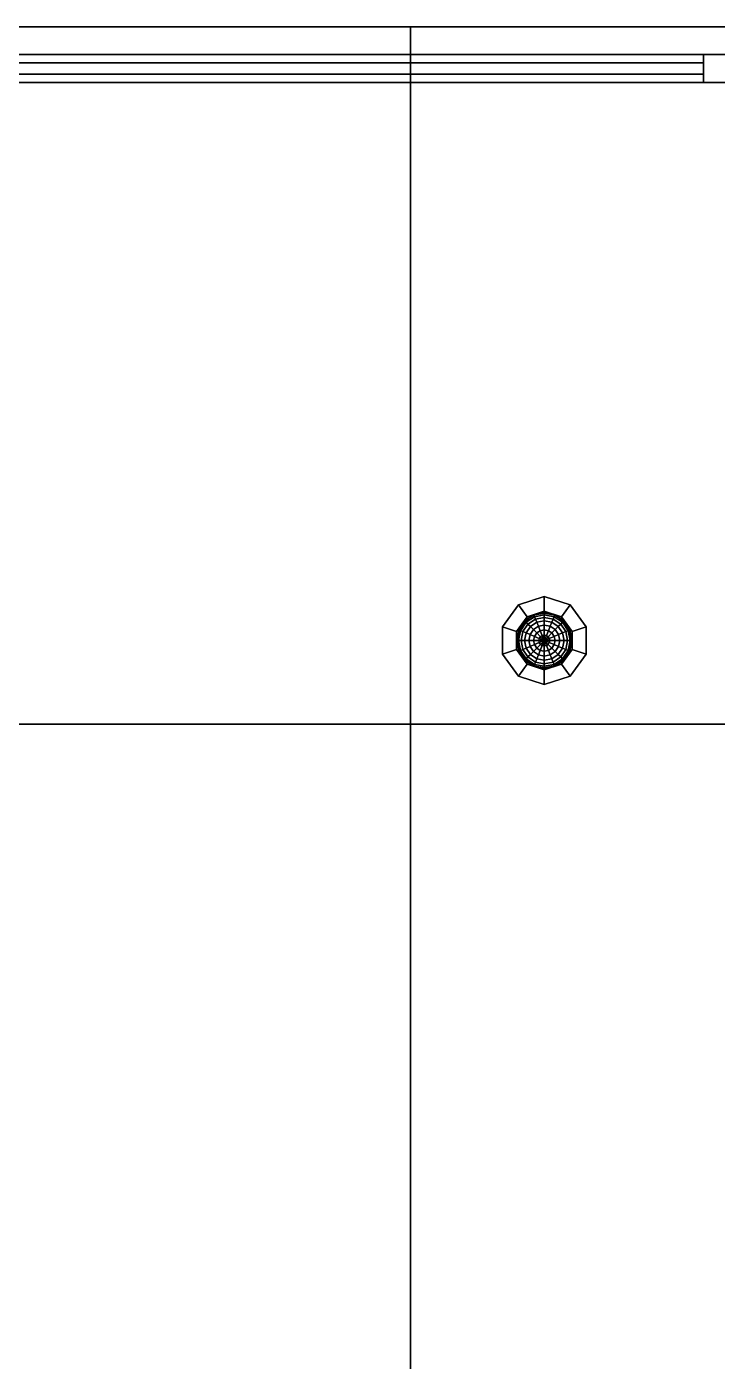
# Model space of a CAD drawing. Header units: millimetres. Extents: x -11 to 11, y -5.8 to 5.8.
# Drawn here: x -9.763 to -8.525, y 1.846 to 4.238 of the extents above; entities that cross this region are included whole.
import ezdxf

# ---------------------------------------------------------------- set-up
doc = ezdxf.new("R2010")
doc.units = ezdxf.units.MM
for name, color, linetype in [('copertura', 8, 'Continuous'), ('cromato', 251, 'Continuous'), ('lampada', 7, 'Continuous'), ('pavimento_balcone', 254, 'Continuous'), ('pavimento_pt', 7, 'Continuous'), ('ringhiera', 251, 'Continuous'), ('rolf', 254, 'Continuous'), ('solaio', 7, 'Continuous'), ('vetro_pannello', 248, 'Continuous')]:
    doc.layers.add(name, color=color, linetype=linetype)

msp = doc.modelspace()

# ---------------------------------------------------------------- linework, layer by layer
at = {"layer": 'copertura'}
for points in [[(-10.7, 4.2375, 5.8), (-7, 4.2375, 5.8), (-7.15, 4.2375, 6.3), (-11, 4.2375, 6.3)], [(-11, 4.2375, 6.3), (-11, -0.0125, 6.3), (0, -0.0125, 6.3), (0, 4.2375, 6.3)]]:
    msp.add_3dface(points, dxfattribs=at)
at = {"layer": 'cromato'}
for points in [[(-8.835, 3.19, 2.7), (-8.835, 3.2163, 2.7), (-8.8813, 3.2013, 2.7), (-8.8659, 3.18, 2.7)], [(-8.8659, 3.18, 2.675), (-8.8813, 3.2013, 2.675), (-8.835, 3.2163, 2.675), (-8.835, 3.19, 2.675)], [(-8.8813, 3.2013, 2.7), (-8.835, 3.2163, 2.7), (-8.835, 3.2163, 2.675), (-8.8813, 3.2013, 2.675)], [(-8.835, 3.19, 5.7), (-8.835, 3.2163, 5.7), (-8.8813, 3.2013, 5.7), (-8.8659, 3.18, 5.7)], [(-8.8659, 3.18, 5.675), (-8.8813, 3.2013, 5.675), (-8.835, 3.2163, 5.675), (-8.835, 3.19, 5.675)], [(-8.8813, 3.2013, 5.7), (-8.835, 3.2163, 5.7), (-8.835, 3.2163, 5.675), (-8.8813, 3.2013, 5.675)], [(-8.8041, 3.18, 2.7), (-8.7886, 3.2013, 2.7), (-8.835, 3.2163, 2.7), (-8.835, 3.19, 2.7)], [(-8.835, 3.19, 2.675), (-8.835, 3.2163, 2.675), (-8.7886, 3.2013, 2.675), (-8.8041, 3.18, 2.675)], [(-8.835, 3.19, 2.7), (-8.835, 3.2163, 2.7), (-8.835, 3.2163, 2.675), (-8.835, 3.19, 2.675)], [(-8.835, 3.2163, 2.7), (-8.7886, 3.2013, 2.7), (-8.7886, 3.2013, 2.675), (-8.835, 3.2163, 2.675)], [(-8.835, 3.2163, 2.7), (-8.835, 3.19, 2.7), (-8.835, 3.19, 2.675), (-8.835, 3.2163, 2.675)], [(-8.8041, 3.18, 5.7), (-8.7886, 3.2013, 5.7), (-8.835, 3.2163, 5.7), (-8.835, 3.19, 5.7)], [(-8.835, 3.19, 5.675), (-8.835, 3.2163, 5.675), (-8.7886, 3.2013, 5.675), (-8.8041, 3.18, 5.675)], [(-8.835, 3.19, 5.7), (-8.835, 3.2163, 5.7), (-8.835, 3.2163, 5.675), (-8.835, 3.19, 5.675)], [(-8.835, 3.2163, 5.7), (-8.7886, 3.2013, 5.7), (-8.7886, 3.2013, 5.675), (-8.835, 3.2163, 5.675)], [(-8.835, 3.2163, 5.7), (-8.835, 3.19, 5.7), (-8.835, 3.19, 5.675), (-8.835, 3.2163, 5.675)], [(-8.8659, 3.18, 2.7), (-8.8813, 3.2013, 2.7), (-8.91, 3.1618, 2.7), (-8.885, 3.1537, 2.7)], [(-8.885, 3.1537, 2.675), (-8.91, 3.1618, 2.675), (-8.8813, 3.2013, 2.675), (-8.8659, 3.18, 2.675)], [(-8.91, 3.1618, 2.7), (-8.8813, 3.2013, 2.7), (-8.8813, 3.2013, 2.675), (-8.91, 3.1618, 2.675)], [(-8.8659, 3.18, 5.7), (-8.8813, 3.2013, 5.7), (-8.91, 3.1618, 5.7), (-8.885, 3.1537, 5.7)], [(-8.885, 3.1537, 5.675), (-8.91, 3.1618, 5.675), (-8.8813, 3.2013, 5.675), (-8.8659, 3.18, 5.675)], [(-8.91, 3.1618, 5.7), (-8.8813, 3.2013, 5.7), (-8.8813, 3.2013, 5.675), (-8.91, 3.1618, 5.675)], [(-8.8659, 3.18, 2.7), (-8.8813, 3.2013, 2.7), (-8.8813, 3.2013, 2.675), (-8.8659, 3.18, 2.675)], [(-8.8813, 3.2013, 2.7), (-8.8659, 3.18, 2.7), (-8.8659, 3.18, 2.675), (-8.8813, 3.2013, 2.675)], [(-8.8659, 3.18, 5.7), (-8.8813, 3.2013, 5.7), (-8.8813, 3.2013, 5.675), (-8.8659, 3.18, 5.675)], [(-8.8813, 3.2013, 5.7), (-8.8659, 3.18, 5.7), (-8.8659, 3.18, 5.675), (-8.8813, 3.2013, 5.675)], [(-8.835, 3.19, 2.675), (-8.8659, 3.18, 2.675), (-8.8659, 3.18, 2.7), (-8.835, 3.19, 2.7)], [(-8.835, 3.19, 5.675), (-8.8659, 3.18, 5.675), (-8.8659, 3.18, 5.7), (-8.835, 3.19, 5.7)], [(-8.8041, 3.18, 2.675), (-8.835, 3.19, 2.675), (-8.835, 3.19, 2.7), (-8.8041, 3.18, 2.7)], [(-8.8041, 3.18, 5.675), (-8.835, 3.19, 5.675), (-8.835, 3.19, 5.7), (-8.8041, 3.18, 5.7)], [(-8.7886, 3.2013, 2.7), (-8.8041, 3.18, 2.7), (-8.8041, 3.18, 2.675), (-8.7886, 3.2013, 2.675)], [(-8.785, 3.1537, 2.7), (-8.76, 3.1618, 2.7), (-8.7886, 3.2013, 2.7), (-8.8041, 3.18, 2.7)], [(-8.8041, 3.18, 2.675), (-8.7886, 3.2013, 2.675), (-8.76, 3.1618, 2.675), (-8.785, 3.1537, 2.675)], [(-8.8041, 3.18, 2.7), (-8.7886, 3.2013, 2.7), (-8.7886, 3.2013, 2.675), (-8.8041, 3.18, 2.675)], [(-8.7886, 3.2013, 5.7), (-8.8041, 3.18, 5.7), (-8.8041, 3.18, 5.675), (-8.7886, 3.2013, 5.675)], [(-8.785, 3.1537, 5.7), (-8.76, 3.1618, 5.7), (-8.7886, 3.2013, 5.7), (-8.8041, 3.18, 5.7)], [(-8.8041, 3.18, 5.675), (-8.7886, 3.2013, 5.675), (-8.76, 3.1618, 5.675), (-8.785, 3.1537, 5.675)], [(-8.8041, 3.18, 5.7), (-8.7886, 3.2013, 5.7), (-8.7886, 3.2013, 5.675), (-8.8041, 3.18, 5.675)], [(-8.7886, 3.2013, 2.7), (-8.76, 3.1618, 2.7), (-8.76, 3.1618, 2.675), (-8.7886, 3.2013, 2.675)], [(-8.7886, 3.2013, 5.7), (-8.76, 3.1618, 5.7), (-8.76, 3.1618, 5.675), (-8.7886, 3.2013, 5.675)], [(-8.885, 3.1537, 2.7), (-8.91, 3.1618, 2.7), (-8.91, 3.1618, 2.675), (-8.885, 3.1537, 2.675)], [(-8.885, 3.1212, 2.7), (-8.91, 3.1131, 2.7), (-8.91, 3.1618, 2.7), (-8.885, 3.1537, 2.7)], [(-8.885, 3.1537, 2.675), (-8.91, 3.1618, 2.675), (-8.91, 3.1131, 2.675), (-8.885, 3.1212, 2.675)], [(-8.885, 3.1537, 2.7), (-8.91, 3.1618, 2.7), (-8.91, 3.1618, 2.675), (-8.885, 3.1537, 2.675)], [(-8.91, 3.1618, 2.7), (-8.91, 3.1131, 2.7), (-8.91, 3.1131, 2.675), (-8.91, 3.1618, 2.675)], [(-8.885, 3.1537, 5.7), (-8.91, 3.1618, 5.7), (-8.91, 3.1618, 5.675), (-8.885, 3.1537, 5.675)], [(-8.885, 3.1212, 5.7), (-8.91, 3.1131, 5.7), (-8.91, 3.1618, 5.7), (-8.885, 3.1537, 5.7)], [(-8.885, 3.1537, 5.675), (-8.91, 3.1618, 5.675), (-8.91, 3.1131, 5.675), (-8.885, 3.1212, 5.675)], [(-8.885, 3.1537, 5.7), (-8.91, 3.1618, 5.7), (-8.91, 3.1618, 5.675), (-8.885, 3.1537, 5.675)], [(-8.91, 3.1618, 5.7), (-8.91, 3.1131, 5.7), (-8.91, 3.1131, 5.675), (-8.91, 3.1618, 5.675)], [(-8.8659, 3.18, 2.675), (-8.885, 3.1537, 2.675), (-8.885, 3.1537, 2.7), (-8.8659, 3.18, 2.7)], [(-8.8659, 3.18, 5.675), (-8.885, 3.1537, 5.675), (-8.885, 3.1537, 5.7), (-8.8659, 3.18, 5.7)], [(-8.785, 3.1537, 2.675), (-8.8041, 3.18, 2.675), (-8.8041, 3.18, 2.7), (-8.785, 3.1537, 2.7)], [(-8.785, 3.1537, 5.675), (-8.8041, 3.18, 5.675), (-8.8041, 3.18, 5.7), (-8.785, 3.1537, 5.7)], [(-8.785, 3.1212, 2.7), (-8.76, 3.1131, 2.7), (-8.76, 3.1618, 2.7), (-8.785, 3.1537, 2.7)], [(-8.785, 3.1537, 2.675), (-8.76, 3.1618, 2.675), (-8.76, 3.1131, 2.675), (-8.785, 3.1212, 2.675)], [(-8.785, 3.1537, 2.7), (-8.76, 3.1618, 2.7), (-8.76, 3.1618, 2.675), (-8.785, 3.1537, 2.675)], [(-8.76, 3.1618, 2.7), (-8.785, 3.1537, 2.7), (-8.785, 3.1537, 2.675), (-8.76, 3.1618, 2.675)], [(-8.785, 3.1212, 5.7), (-8.76, 3.1131, 5.7), (-8.76, 3.1618, 5.7), (-8.785, 3.1537, 5.7)], [(-8.785, 3.1537, 5.675), (-8.76, 3.1618, 5.675), (-8.76, 3.1131, 5.675), (-8.785, 3.1212, 5.675)], [(-8.785, 3.1537, 5.7), (-8.76, 3.1618, 5.7), (-8.76, 3.1618, 5.675), (-8.785, 3.1537, 5.675)], [(-8.76, 3.1618, 5.7), (-8.785, 3.1537, 5.7), (-8.785, 3.1537, 5.675), (-8.76, 3.1618, 5.675)], [(-8.76, 3.1618, 2.7), (-8.76, 3.1131, 2.7), (-8.76, 3.1131, 2.675), (-8.76, 3.1618, 2.675)], [(-8.76, 3.1618, 5.7), (-8.76, 3.1131, 5.7), (-8.76, 3.1131, 5.675), (-8.76, 3.1618, 5.675)], [(-8.885, 3.1212, 2.675), (-8.885, 3.1537, 2.675), (-8.885, 3.1537, 2.7), (-8.885, 3.1212, 2.7)], [(-8.885, 3.1212, 5.675), (-8.885, 3.1537, 5.675), (-8.885, 3.1537, 5.7), (-8.885, 3.1212, 5.7)], [(-8.785, 3.1212, 2.675), (-8.785, 3.1537, 2.675), (-8.785, 3.1537, 2.7), (-8.785, 3.1212, 2.7)], [(-8.785, 3.1212, 5.675), (-8.785, 3.1537, 5.675), (-8.785, 3.1537, 5.7), (-8.785, 3.1212, 5.7)], [(-8.91, 3.1131, 2.7), (-8.885, 3.1212, 2.7), (-8.885, 3.1212, 2.675), (-8.91, 3.1131, 2.675)], [(-8.8659, 3.0949, 2.7), (-8.8813, 3.0737, 2.7), (-8.91, 3.1131, 2.7), (-8.885, 3.1212, 2.7)], [(-8.885, 3.1212, 2.675), (-8.91, 3.1131, 2.675), (-8.8813, 3.0737, 2.675), (-8.8659, 3.0949, 2.675)], [(-8.885, 3.1212, 2.7), (-8.91, 3.1131, 2.7), (-8.91, 3.1131, 2.675), (-8.885, 3.1212, 2.675)], [(-8.91, 3.1131, 5.7), (-8.885, 3.1212, 5.7), (-8.885, 3.1212, 5.675), (-8.91, 3.1131, 5.675)], [(-8.8659, 3.0949, 5.7), (-8.8813, 3.0737, 5.7), (-8.91, 3.1131, 5.7), (-8.885, 3.1212, 5.7)], [(-8.885, 3.1212, 5.675), (-8.91, 3.1131, 5.675), (-8.8813, 3.0737, 5.675), (-8.8659, 3.0949, 5.675)], [(-8.885, 3.1212, 5.7), (-8.91, 3.1131, 5.7), (-8.91, 3.1131, 5.675), (-8.885, 3.1212, 5.675)], [(-8.91, 3.1131, 2.7), (-8.8813, 3.0737, 2.7), (-8.8813, 3.0737, 2.675), (-8.91, 3.1131, 2.675)], [(-8.91, 3.1131, 5.7), (-8.8813, 3.0737, 5.7), (-8.8813, 3.0737, 5.675), (-8.91, 3.1131, 5.675)], [(-8.8659, 3.0949, 2.675), (-8.885, 3.1212, 2.675), (-8.885, 3.1212, 2.7), (-8.8659, 3.0949, 2.7)], [(-8.8659, 3.0949, 5.675), (-8.885, 3.1212, 5.675), (-8.885, 3.1212, 5.7), (-8.8659, 3.0949, 5.7)], [(-8.785, 3.1212, 2.7), (-8.76, 3.1131, 2.7), (-8.7886, 3.0737, 2.7), (-8.8041, 3.0949, 2.7)], [(-8.8041, 3.0949, 2.675), (-8.7886, 3.0737, 2.675), (-8.76, 3.1131, 2.675), (-8.785, 3.1212, 2.675)], [(-8.785, 3.1212, 2.675), (-8.8041, 3.0949, 2.675), (-8.8041, 3.0949, 2.7), (-8.785, 3.1212, 2.7)], [(-8.785, 3.1212, 5.7), (-8.76, 3.1131, 5.7), (-8.7886, 3.0737, 5.7), (-8.8041, 3.0949, 5.7)], [(-8.8041, 3.0949, 5.675), (-8.7886, 3.0737, 5.675), (-8.76, 3.1131, 5.675), (-8.785, 3.1212, 5.675)], [(-8.785, 3.1212, 5.675), (-8.8041, 3.0949, 5.675), (-8.8041, 3.0949, 5.7), (-8.785, 3.1212, 5.7)], [(-8.7886, 3.0737, 2.7), (-8.76, 3.1131, 2.7), (-8.76, 3.1131, 2.675), (-8.7886, 3.0737, 2.675)], [(-8.7886, 3.0737, 5.7), (-8.76, 3.1131, 5.7), (-8.76, 3.1131, 5.675), (-8.7886, 3.0737, 5.675)], [(-8.76, 3.1131, 2.7), (-8.785, 3.1212, 2.7), (-8.785, 3.1212, 2.675), (-8.76, 3.1131, 2.675)], [(-8.76, 3.1131, 2.7), (-8.785, 3.1212, 2.7), (-8.785, 3.1212, 2.675), (-8.76, 3.1131, 2.675)], [(-8.76, 3.1131, 5.7), (-8.785, 3.1212, 5.7), (-8.785, 3.1212, 5.675), (-8.76, 3.1131, 5.675)], [(-8.76, 3.1131, 5.7), (-8.785, 3.1212, 5.7), (-8.785, 3.1212, 5.675), (-8.76, 3.1131, 5.675)], [(-8.8813, 3.0737, 2.7), (-8.8659, 3.0949, 2.7), (-8.8659, 3.0949, 2.675), (-8.8813, 3.0737, 2.675)], [(-8.835, 3.0849, 2.7), (-8.835, 3.0586, 2.7), (-8.8813, 3.0737, 2.7), (-8.8659, 3.0949, 2.7)], [(-8.8659, 3.0949, 2.675), (-8.8813, 3.0737, 2.675), (-8.835, 3.0586, 2.675), (-8.835, 3.0849, 2.675)], [(-8.8659, 3.0949, 2.7), (-8.8813, 3.0737, 2.7), (-8.8813, 3.0737, 2.675), (-8.8659, 3.0949, 2.675)], [(-8.8813, 3.0737, 5.7), (-8.8659, 3.0949, 5.7), (-8.8659, 3.0949, 5.675), (-8.8813, 3.0737, 5.675)], [(-8.835, 3.0849, 5.7), (-8.835, 3.0586, 5.7), (-8.8813, 3.0737, 5.7), (-8.8659, 3.0949, 5.7)], [(-8.8659, 3.0949, 5.675), (-8.8813, 3.0737, 5.675), (-8.835, 3.0586, 5.675), (-8.835, 3.0849, 5.675)], [(-8.8659, 3.0949, 5.7), (-8.8813, 3.0737, 5.7), (-8.8813, 3.0737, 5.675), (-8.8659, 3.0949, 5.675)], [(-8.835, 3.0849, 2.675), (-8.8659, 3.0949, 2.675), (-8.8659, 3.0949, 2.7), (-8.835, 3.0849, 2.7)], [(-8.835, 3.0849, 5.675), (-8.8659, 3.0949, 5.675), (-8.8659, 3.0949, 5.7), (-8.835, 3.0849, 5.7)], [(-8.8041, 3.0949, 2.7), (-8.7886, 3.0737, 2.7), (-8.835, 3.0586, 2.7), (-8.835, 3.0849, 2.7)], [(-8.835, 3.0849, 2.675), (-8.835, 3.0586, 2.675), (-8.7886, 3.0737, 2.675), (-8.8041, 3.0949, 2.675)], [(-8.8041, 3.0949, 2.675), (-8.835, 3.0849, 2.675), (-8.835, 3.0849, 2.7), (-8.8041, 3.0949, 2.7)], [(-8.8041, 3.0949, 5.7), (-8.7886, 3.0737, 5.7), (-8.835, 3.0586, 5.7), (-8.835, 3.0849, 5.7)], [(-8.835, 3.0849, 5.675), (-8.835, 3.0586, 5.675), (-8.7886, 3.0737, 5.675), (-8.8041, 3.0949, 5.675)], [(-8.8041, 3.0949, 5.675), (-8.835, 3.0849, 5.675), (-8.835, 3.0849, 5.7), (-8.8041, 3.0949, 5.7)], [(-8.7886, 3.0737, 2.7), (-8.8041, 3.0949, 2.7), (-8.8041, 3.0949, 2.675), (-8.7886, 3.0737, 2.675)], [(-8.8041, 3.0949, 2.7), (-8.7886, 3.0737, 2.7), (-8.7886, 3.0737, 2.675), (-8.8041, 3.0949, 2.675)], [(-8.7886, 3.0737, 5.7), (-8.8041, 3.0949, 5.7), (-8.8041, 3.0949, 5.675), (-8.7886, 3.0737, 5.675)], [(-8.8041, 3.0949, 5.7), (-8.7886, 3.0737, 5.7), (-8.7886, 3.0737, 5.675), (-8.8041, 3.0949, 5.675)], [(-8.8813, 3.0737, 2.7), (-8.835, 3.0586, 2.7), (-8.835, 3.0586, 2.675), (-8.8813, 3.0737, 2.675)], [(-8.8813, 3.0737, 5.7), (-8.835, 3.0586, 5.7), (-8.835, 3.0586, 5.675), (-8.8813, 3.0737, 5.675)], [(-8.835, 3.0586, 2.7), (-8.835, 3.0849, 2.7), (-8.835, 3.0849, 2.675), (-8.835, 3.0586, 2.675)], [(-8.835, 3.0849, 2.7), (-8.835, 3.0586, 2.7), (-8.835, 3.0586, 2.675), (-8.835, 3.0849, 2.675)], [(-8.835, 3.0586, 5.7), (-8.835, 3.0849, 5.7), (-8.835, 3.0849, 5.675), (-8.835, 3.0586, 5.675)], [(-8.835, 3.0849, 5.7), (-8.835, 3.0586, 5.7), (-8.835, 3.0586, 5.675), (-8.835, 3.0849, 5.675)], [(-8.835, 3.0586, 2.7), (-8.7886, 3.0737, 2.7), (-8.7886, 3.0737, 2.675), (-8.835, 3.0586, 2.675)], [(-8.835, 3.0586, 5.7), (-8.7886, 3.0737, 5.7), (-8.7886, 3.0737, 5.675), (-8.835, 3.0586, 5.675)]]:
    msp.add_3dface(points, dxfattribs=at)
at = {"layer": 'lampada'}
for points in [[(-8.8697, 3.1721, 2.6652), (-8.8537, 3.1828, 2.6652), (-8.8541, 3.1836, 2.675), (-8.8703, 3.1728, 2.675)], [(-8.8697, 3.1721, 5.6652), (-8.8537, 3.1828, 5.6652), (-8.8541, 3.1836, 5.675), (-8.8703, 3.1728, 5.675)], [(-8.8676, 3.1701, 2.6559), (-8.8527, 3.1801, 2.6559), (-8.8537, 3.1828, 2.6652), (-8.8697, 3.1721, 2.6652)], [(-8.8676, 3.1701, 5.6559), (-8.8527, 3.1801, 5.6559), (-8.8537, 3.1828, 5.6652), (-8.8697, 3.1721, 5.6652)], [(-8.8537, 3.1828, 2.6652), (-8.835, 3.1865, 2.6652), (-8.835, 3.1875, 2.675), (-8.8541, 3.1836, 2.675)], [(-8.8537, 3.1828, 5.6652), (-8.835, 3.1865, 5.6652), (-8.835, 3.1875, 5.675), (-8.8541, 3.1836, 5.675)], [(-8.8527, 3.1801, 2.6559), (-8.835, 3.1836, 2.6559), (-8.835, 3.1865, 2.6652), (-8.8537, 3.1828, 2.6652)], [(-8.8527, 3.1801, 5.6559), (-8.835, 3.1836, 5.6559), (-8.835, 3.1865, 5.6652), (-8.8537, 3.1828, 5.6652)], [(-8.8509, 3.1759, 2.6472), (-8.835, 3.179, 2.6472), (-8.835, 3.1836, 2.6559), (-8.8527, 3.1801, 2.6559)], [(-8.8509, 3.1759, 5.6472), (-8.835, 3.179, 5.6472), (-8.835, 3.1836, 5.6559), (-8.8527, 3.1801, 5.6559)], [(-8.835, 3.1865, 2.6652), (-8.8162, 3.1828, 2.6652), (-8.8158, 3.1836, 2.675), (-8.835, 3.1875, 2.675)], [(-8.835, 3.1865, 5.6652), (-8.8162, 3.1828, 5.6652), (-8.8158, 3.1836, 5.675), (-8.835, 3.1875, 5.675)], [(-8.835, 3.1836, 2.6559), (-8.8173, 3.1801, 2.6559), (-8.8162, 3.1828, 2.6652), (-8.835, 3.1865, 2.6652)], [(-8.835, 3.1836, 5.6559), (-8.8173, 3.1801, 5.6559), (-8.8162, 3.1828, 5.6652), (-8.835, 3.1865, 5.6652)], [(-8.835, 3.179, 2.6472), (-8.8191, 3.1759, 2.6472), (-8.8173, 3.1801, 2.6559), (-8.835, 3.1836, 2.6559)], [(-8.835, 3.179, 5.6472), (-8.8191, 3.1759, 5.6472), (-8.8173, 3.1801, 5.6559), (-8.835, 3.1836, 5.6559)], [(-8.8173, 3.1801, 2.6559), (-8.8023, 3.1701, 2.6559), (-8.8003, 3.1721, 2.6652), (-8.8162, 3.1828, 2.6652)], [(-8.8173, 3.1801, 5.6559), (-8.8023, 3.1701, 5.6559), (-8.8003, 3.1721, 5.6652), (-8.8162, 3.1828, 5.6652)], [(-8.8162, 3.1828, 2.6652), (-8.8003, 3.1721, 2.6652), (-8.7996, 3.1728, 2.675), (-8.8158, 3.1836, 2.675)], [(-8.8162, 3.1828, 5.6652), (-8.8003, 3.1721, 5.6652), (-8.7996, 3.1728, 5.675), (-8.8158, 3.1836, 5.675)], [(-8.8803, 3.1562, 2.6652), (-8.8697, 3.1721, 2.6652), (-8.8703, 3.1728, 2.675), (-8.8812, 3.1566, 2.675)], [(-8.8803, 3.1562, 5.6652), (-8.8697, 3.1721, 5.6652), (-8.8703, 3.1728, 5.675), (-8.8812, 3.1566, 5.675)], [(-8.8777, 3.1551, 2.6559), (-8.8676, 3.1701, 2.6559), (-8.8697, 3.1721, 2.6652), (-8.8803, 3.1562, 2.6652)], [(-8.8777, 3.1551, 5.6559), (-8.8676, 3.1701, 5.6559), (-8.8697, 3.1721, 5.6652), (-8.8803, 3.1562, 5.6652)], [(-8.8734, 3.1534, 2.6472), (-8.8644, 3.1668, 2.6472), (-8.8676, 3.1701, 2.6559), (-8.8777, 3.1551, 2.6559)], [(-8.8734, 3.1534, 5.6472), (-8.8644, 3.1668, 5.6472), (-8.8676, 3.1701, 5.6559), (-8.8777, 3.1551, 5.6559)], [(-8.8676, 3.151, 2.6396), (-8.86, 3.1625, 2.6396), (-8.8644, 3.1668, 2.6472), (-8.8734, 3.1534, 2.6472)], [(-8.8676, 3.151, 5.6396), (-8.86, 3.1625, 5.6396), (-8.8644, 3.1668, 5.6472), (-8.8734, 3.1534, 5.6472)], [(-8.8644, 3.1668, 2.6472), (-8.8509, 3.1759, 2.6472), (-8.8527, 3.1801, 2.6559), (-8.8676, 3.1701, 2.6559)], [(-8.8644, 3.1668, 5.6472), (-8.8509, 3.1759, 5.6472), (-8.8527, 3.1801, 5.6559), (-8.8676, 3.1701, 5.6559)], [(-8.8606, 3.1481, 2.6334), (-8.8546, 3.1571, 2.6334), (-8.86, 3.1625, 2.6396), (-8.8676, 3.151, 2.6396)], [(-8.8606, 3.1481, 5.6334), (-8.8546, 3.1571, 5.6334), (-8.86, 3.1625, 5.6396), (-8.8676, 3.151, 5.6396)], [(-8.86, 3.1625, 2.6396), (-8.8485, 3.1701, 2.6396), (-8.8509, 3.1759, 2.6472), (-8.8644, 3.1668, 2.6472)], [(-8.86, 3.1625, 5.6396), (-8.8485, 3.1701, 5.6396), (-8.8509, 3.1759, 5.6472), (-8.8644, 3.1668, 5.6472)], [(-8.8527, 3.1448, 2.6288), (-8.8485, 3.151, 2.6288), (-8.8546, 3.1571, 2.6334), (-8.8606, 3.1481, 2.6334)], [(-8.8527, 3.1448, 5.6288), (-8.8485, 3.151, 5.6288), (-8.8546, 3.1571, 5.6334), (-8.8606, 3.1481, 5.6334)], [(-8.8546, 3.1571, 2.6334), (-8.8456, 3.1631, 2.6334), (-8.8485, 3.1701, 2.6396), (-8.86, 3.1625, 2.6396)], [(-8.8546, 3.1571, 5.6334), (-8.8456, 3.1631, 5.6334), (-8.8485, 3.1701, 5.6396), (-8.86, 3.1625, 5.6396)], [(-8.8485, 3.151, 2.6288), (-8.8423, 3.1551, 2.6288), (-8.8456, 3.1631, 2.6334), (-8.8546, 3.1571, 2.6334)], [(-8.8485, 3.151, 5.6288), (-8.8423, 3.1551, 5.6288), (-8.8456, 3.1631, 5.6334), (-8.8546, 3.1571, 5.6334)], [(-8.8485, 3.1701, 2.6396), (-8.835, 3.1728, 2.6396), (-8.835, 3.179, 2.6472), (-8.8509, 3.1759, 2.6472)], [(-8.8485, 3.1701, 5.6396), (-8.835, 3.1728, 5.6396), (-8.835, 3.179, 5.6472), (-8.8509, 3.1759, 5.6472)], [(-8.8456, 3.1631, 2.6334), (-8.835, 3.1652, 2.6334), (-8.835, 3.1728, 2.6396), (-8.8485, 3.1701, 2.6396)], [(-8.8456, 3.1631, 5.6334), (-8.835, 3.1652, 5.6334), (-8.835, 3.1728, 5.6396), (-8.8485, 3.1701, 5.6396)], [(-8.8423, 3.1551, 2.6288), (-8.835, 3.1566, 2.6288), (-8.835, 3.1652, 2.6334), (-8.8456, 3.1631, 2.6334)], [(-8.8423, 3.1551, 5.6288), (-8.835, 3.1566, 5.6288), (-8.835, 3.1652, 5.6334), (-8.8456, 3.1631, 5.6334)], [(-8.835, 3.1728, 2.6396), (-8.8214, 3.1701, 2.6396), (-8.8191, 3.1759, 2.6472), (-8.835, 3.179, 2.6472)], [(-8.835, 3.1728, 5.6396), (-8.8214, 3.1701, 5.6396), (-8.8191, 3.1759, 5.6472), (-8.835, 3.179, 5.6472)], [(-8.835, 3.1652, 2.6334), (-8.8243, 3.1631, 2.6334), (-8.8214, 3.1701, 2.6396), (-8.835, 3.1728, 2.6396)], [(-8.835, 3.1652, 5.6334), (-8.8243, 3.1631, 5.6334), (-8.8214, 3.1701, 5.6396), (-8.835, 3.1728, 5.6396)], [(-8.835, 3.1566, 2.6288), (-8.8277, 3.1551, 2.6288), (-8.8243, 3.1631, 2.6334), (-8.835, 3.1652, 2.6334)], [(-8.835, 3.1566, 5.6288), (-8.8277, 3.1551, 5.6288), (-8.8243, 3.1631, 5.6334), (-8.835, 3.1652, 5.6334)], [(-8.8277, 3.1551, 2.6288), (-8.8214, 3.151, 2.6288), (-8.8153, 3.1571, 2.6334), (-8.8243, 3.1631, 2.6334)], [(-8.8277, 3.1551, 5.6288), (-8.8214, 3.151, 5.6288), (-8.8153, 3.1571, 5.6334), (-8.8243, 3.1631, 5.6334)], [(-8.8243, 3.1631, 2.6334), (-8.8153, 3.1571, 2.6334), (-8.81, 3.1625, 2.6396), (-8.8214, 3.1701, 2.6396)], [(-8.8243, 3.1631, 5.6334), (-8.8153, 3.1571, 5.6334), (-8.81, 3.1625, 5.6396), (-8.8214, 3.1701, 5.6396)], [(-8.8214, 3.1701, 2.6396), (-8.81, 3.1625, 2.6396), (-8.8056, 3.1668, 2.6472), (-8.8191, 3.1759, 2.6472)], [(-8.8214, 3.1701, 5.6396), (-8.81, 3.1625, 5.6396), (-8.8056, 3.1668, 5.6472), (-8.8191, 3.1759, 5.6472)], [(-8.8214, 3.151, 2.6288), (-8.8173, 3.1448, 2.6288), (-8.8093, 3.1481, 2.6334), (-8.8153, 3.1571, 2.6334)], [(-8.8214, 3.151, 5.6288), (-8.8173, 3.1448, 5.6288), (-8.8093, 3.1481, 5.6334), (-8.8153, 3.1571, 5.6334)], [(-8.8191, 3.1759, 2.6472), (-8.8056, 3.1668, 2.6472), (-8.8023, 3.1701, 2.6559), (-8.8173, 3.1801, 2.6559)], [(-8.8191, 3.1759, 5.6472), (-8.8056, 3.1668, 5.6472), (-8.8023, 3.1701, 5.6559), (-8.8173, 3.1801, 5.6559)], [(-8.8153, 3.1571, 2.6334), (-8.8093, 3.1481, 2.6334), (-8.8023, 3.151, 2.6396), (-8.81, 3.1625, 2.6396)], [(-8.8153, 3.1571, 5.6334), (-8.8093, 3.1481, 5.6334), (-8.8023, 3.151, 5.6396), (-8.81, 3.1625, 5.6396)], [(-8.81, 3.1625, 2.6396), (-8.8023, 3.151, 2.6396), (-8.7966, 3.1534, 2.6472), (-8.8056, 3.1668, 2.6472)], [(-8.81, 3.1625, 5.6396), (-8.8023, 3.151, 5.6396), (-8.7966, 3.1534, 5.6472), (-8.8056, 3.1668, 5.6472)], [(-8.8056, 3.1668, 2.6472), (-8.7966, 3.1534, 2.6472), (-8.7923, 3.1551, 2.6559), (-8.8023, 3.1701, 2.6559)], [(-8.8056, 3.1668, 5.6472), (-8.7966, 3.1534, 5.6472), (-8.7923, 3.1551, 5.6559), (-8.8023, 3.1701, 5.6559)], [(-8.8023, 3.1701, 2.6559), (-8.7923, 3.1551, 2.6559), (-8.7897, 3.1562, 2.6652), (-8.8003, 3.1721, 2.6652)], [(-8.8023, 3.1701, 5.6559), (-8.7923, 3.1551, 5.6559), (-8.7897, 3.1562, 5.6652), (-8.8003, 3.1721, 5.6652)], [(-8.8003, 3.1721, 2.6652), (-8.7897, 3.1562, 2.6652), (-8.7888, 3.1566, 2.675), (-8.7996, 3.1728, 2.675)], [(-8.8003, 3.1721, 5.6652), (-8.7897, 3.1562, 5.6652), (-8.7888, 3.1566, 5.675), (-8.7996, 3.1728, 5.675)], [(-8.884, 3.1375, 2.6652), (-8.8803, 3.1562, 2.6652), (-8.8812, 3.1566, 2.675), (-8.885, 3.1375, 2.675)], [(-8.884, 3.1375, 5.6652), (-8.8803, 3.1562, 5.6652), (-8.8812, 3.1566, 5.675), (-8.885, 3.1375, 5.675)], [(-8.8803, 3.1187, 2.6652), (-8.884, 3.1375, 2.6652), (-8.885, 3.1375, 2.675), (-8.8812, 3.1183, 2.675)], [(-8.8803, 3.1187, 5.6652), (-8.884, 3.1375, 5.6652), (-8.885, 3.1375, 5.675), (-8.8812, 3.1183, 5.675)], [(-8.8812, 3.1375, 2.6559), (-8.8777, 3.1551, 2.6559), (-8.8803, 3.1562, 2.6652), (-8.884, 3.1375, 2.6652)], [(-8.8812, 3.1375, 5.6559), (-8.8777, 3.1551, 5.6559), (-8.8803, 3.1562, 5.6652), (-8.884, 3.1375, 5.6652)], [(-8.8777, 3.1198, 2.6559), (-8.8812, 3.1375, 2.6559), (-8.884, 3.1375, 2.6652), (-8.8803, 3.1187, 2.6652)], [(-8.8777, 3.1198, 5.6559), (-8.8812, 3.1375, 5.6559), (-8.884, 3.1375, 5.6652), (-8.8803, 3.1187, 5.6652)], [(-8.8766, 3.1375, 2.6472), (-8.8734, 3.1534, 2.6472), (-8.8777, 3.1551, 2.6559), (-8.8812, 3.1375, 2.6559)], [(-8.8766, 3.1375, 5.6472), (-8.8734, 3.1534, 5.6472), (-8.8777, 3.1551, 5.6559), (-8.8812, 3.1375, 5.6559)], [(-8.8734, 3.1215, 2.6472), (-8.8766, 3.1375, 2.6472), (-8.8812, 3.1375, 2.6559), (-8.8777, 3.1198, 2.6559)], [(-8.8734, 3.1215, 5.6472), (-8.8766, 3.1375, 5.6472), (-8.8812, 3.1375, 5.6559), (-8.8777, 3.1198, 5.6559)], [(-8.8703, 3.1375, 2.6396), (-8.8676, 3.151, 2.6396), (-8.8734, 3.1534, 2.6472), (-8.8766, 3.1375, 2.6472)], [(-8.8703, 3.1375, 5.6396), (-8.8676, 3.151, 5.6396), (-8.8734, 3.1534, 5.6472), (-8.8766, 3.1375, 5.6472)], [(-8.8676, 3.1239, 2.6396), (-8.8703, 3.1375, 2.6396), (-8.8766, 3.1375, 2.6472), (-8.8734, 3.1215, 2.6472)], [(-8.8676, 3.1239, 5.6396), (-8.8703, 3.1375, 5.6396), (-8.8766, 3.1375, 5.6472), (-8.8734, 3.1215, 5.6472)], [(-8.8628, 3.1375, 2.6334), (-8.8606, 3.1481, 2.6334), (-8.8676, 3.151, 2.6396), (-8.8703, 3.1375, 2.6396)], [(-8.8628, 3.1375, 5.6334), (-8.8606, 3.1481, 5.6334), (-8.8676, 3.151, 5.6396), (-8.8703, 3.1375, 5.6396)], [(-8.8606, 3.1268, 2.6334), (-8.8628, 3.1375, 2.6334), (-8.8703, 3.1375, 2.6396), (-8.8676, 3.1239, 2.6396)], [(-8.8606, 3.1268, 5.6334), (-8.8628, 3.1375, 5.6334), (-8.8703, 3.1375, 5.6396), (-8.8676, 3.1239, 5.6396)], [(-8.8541, 3.1375, 2.6288), (-8.8527, 3.1448, 2.6288), (-8.8606, 3.1481, 2.6334), (-8.8628, 3.1375, 2.6334)], [(-8.8541, 3.1375, 5.6288), (-8.8527, 3.1448, 5.6288), (-8.8606, 3.1481, 5.6334), (-8.8628, 3.1375, 5.6334)], [(-8.8527, 3.1301, 2.6288), (-8.8541, 3.1375, 2.6288), (-8.8628, 3.1375, 2.6334), (-8.8606, 3.1268, 2.6334)], [(-8.8527, 3.1301, 5.6288), (-8.8541, 3.1375, 5.6288), (-8.8628, 3.1375, 5.6334), (-8.8606, 3.1268, 5.6334)], [(-8.8447, 3.1375, 2.626), (-8.844, 3.1412, 2.626), (-8.8527, 3.1448, 2.6288), (-8.8541, 3.1375, 2.6288)], [(-8.8447, 3.1375, 5.626), (-8.844, 3.1412, 5.626), (-8.8527, 3.1448, 5.6288), (-8.8541, 3.1375, 5.6288)], [(-8.844, 3.1337, 2.626), (-8.8447, 3.1375, 2.626), (-8.8541, 3.1375, 2.6288), (-8.8527, 3.1301, 2.6288)], [(-8.844, 3.1337, 5.626), (-8.8447, 3.1375, 5.626), (-8.8541, 3.1375, 5.6288), (-8.8527, 3.1301, 5.6288)], [(-8.844, 3.1412, 2.626), (-8.8419, 3.1443, 2.626), (-8.8485, 3.151, 2.6288), (-8.8527, 3.1448, 2.6288)], [(-8.844, 3.1412, 5.626), (-8.8419, 3.1443, 5.626), (-8.8485, 3.151, 5.6288), (-8.8527, 3.1448, 5.6288)], [(-8.8419, 3.1306, 2.626), (-8.844, 3.1337, 2.626), (-8.8527, 3.1301, 2.6288), (-8.8485, 3.1239, 2.6288)], [(-8.8419, 3.1306, 5.626), (-8.844, 3.1337, 5.626), (-8.8527, 3.1301, 5.6288), (-8.8485, 3.1239, 5.6288)], [(-8.8419, 3.1443, 2.626), (-8.8387, 3.1465, 2.626), (-8.8423, 3.1551, 2.6288), (-8.8485, 3.151, 2.6288)], [(-8.8419, 3.1443, 5.626), (-8.8387, 3.1465, 5.626), (-8.8423, 3.1551, 5.6288), (-8.8485, 3.151, 5.6288)], [(-8.835, 3.1375, 2.625), (-8.835, 3.1375, 2.625), (-8.844, 3.1412, 2.626), (-8.8447, 3.1375, 2.626)], [(-8.835, 3.1375, 5.625), (-8.835, 3.1375, 5.625), (-8.844, 3.1412, 5.626), (-8.8447, 3.1375, 5.626)], [(-8.835, 3.1375, 2.625), (-8.835, 3.1375, 2.625), (-8.8447, 3.1375, 2.626), (-8.844, 3.1337, 2.626)], [(-8.835, 3.1375, 5.625), (-8.835, 3.1375, 5.625), (-8.8447, 3.1375, 5.626), (-8.844, 3.1337, 5.626)], [(-8.835, 3.1375, 2.625), (-8.835, 3.1375, 2.625), (-8.8419, 3.1443, 2.626), (-8.844, 3.1412, 2.626)], [(-8.835, 3.1375, 5.625), (-8.835, 3.1375, 5.625), (-8.8419, 3.1443, 5.626), (-8.844, 3.1412, 5.626)], [(-8.835, 3.1375, 2.625), (-8.835, 3.1375, 2.625), (-8.844, 3.1337, 2.626), (-8.8419, 3.1306, 2.626)], [(-8.835, 3.1375, 5.625), (-8.835, 3.1375, 5.625), (-8.844, 3.1337, 5.626), (-8.8419, 3.1306, 5.626)], [(-8.8387, 3.1465, 2.626), (-8.835, 3.1472, 2.626), (-8.835, 3.1566, 2.6288), (-8.8423, 3.1551, 2.6288)], [(-8.8387, 3.1465, 5.626), (-8.835, 3.1472, 5.626), (-8.835, 3.1566, 5.6288), (-8.8423, 3.1551, 5.6288)], [(-8.835, 3.1375, 2.625), (-8.835, 3.1375, 2.625), (-8.8387, 3.1465, 2.626), (-8.8419, 3.1443, 2.626)], [(-8.835, 3.1375, 5.625), (-8.835, 3.1375, 5.625), (-8.8387, 3.1465, 5.626), (-8.8419, 3.1443, 5.626)], [(-8.835, 3.1375, 2.625), (-8.835, 3.1375, 2.625), (-8.8419, 3.1306, 2.626), (-8.8387, 3.1284, 2.626)], [(-8.835, 3.1375, 5.625), (-8.835, 3.1375, 5.625), (-8.8419, 3.1306, 5.626), (-8.8387, 3.1284, 5.626)], [(-8.835, 3.1375, 2.625), (-8.835, 3.1375, 2.625), (-8.835, 3.1472, 2.626), (-8.8387, 3.1465, 2.626)], [(-8.835, 3.1375, 5.625), (-8.835, 3.1375, 5.625), (-8.835, 3.1472, 5.626), (-8.8387, 3.1465, 5.626)], [(-8.835, 3.1375, 2.625), (-8.835, 3.1375, 2.625), (-8.8387, 3.1284, 2.626), (-8.835, 3.1277, 2.626)], [(-8.835, 3.1375, 5.625), (-8.835, 3.1375, 5.625), (-8.8387, 3.1284, 5.626), (-8.835, 3.1277, 5.626)], [(-8.835, 3.1472, 2.626), (-8.8312, 3.1465, 2.626), (-8.8277, 3.1551, 2.6288), (-8.835, 3.1566, 2.6288)], [(-8.835, 3.1472, 5.626), (-8.8312, 3.1465, 5.626), (-8.8277, 3.1551, 5.6288), (-8.835, 3.1566, 5.6288)], [(-8.835, 3.1375, 2.625), (-8.835, 3.1375, 2.625), (-8.8312, 3.1465, 2.626), (-8.835, 3.1472, 2.626)], [(-8.835, 3.1375, 5.625), (-8.835, 3.1375, 5.625), (-8.8312, 3.1465, 5.626), (-8.835, 3.1472, 5.626)], [(-8.835, 3.1375, 2.625), (-8.835, 3.1375, 2.625), (-8.8281, 3.1443, 2.626), (-8.8312, 3.1465, 2.626)], [(-8.835, 3.1375, 5.625), (-8.835, 3.1375, 5.625), (-8.8281, 3.1443, 5.626), (-8.8312, 3.1465, 5.626)], [(-8.835, 3.1375, 2.625), (-8.835, 3.1375, 2.625), (-8.826, 3.1412, 2.626), (-8.8281, 3.1443, 2.626)], [(-8.835, 3.1375, 5.625), (-8.835, 3.1375, 5.625), (-8.826, 3.1412, 5.626), (-8.8281, 3.1443, 5.626)], [(-8.835, 3.1375, 2.625), (-8.835, 3.1375, 2.625), (-8.8252, 3.1375, 2.626), (-8.826, 3.1412, 2.626)], [(-8.835, 3.1375, 5.625), (-8.835, 3.1375, 5.625), (-8.8252, 3.1375, 5.626), (-8.826, 3.1412, 5.626)], [(-8.835, 3.1375, 2.625), (-8.835, 3.1375, 2.625), (-8.826, 3.1337, 2.626), (-8.8252, 3.1375, 2.626)], [(-8.835, 3.1375, 2.625), (-8.835, 3.1375, 2.625), (-8.8281, 3.1306, 2.626), (-8.826, 3.1337, 2.626)], [(-8.835, 3.1375, 2.625), (-8.835, 3.1375, 2.625), (-8.8312, 3.1284, 2.626), (-8.8281, 3.1306, 2.626)], [(-8.835, 3.1375, 2.625), (-8.835, 3.1375, 2.625), (-8.835, 3.1277, 2.626), (-8.8312, 3.1284, 2.626)], [(-8.835, 3.1375, 5.625), (-8.835, 3.1375, 5.625), (-8.826, 3.1337, 5.626), (-8.8252, 3.1375, 5.626)], [(-8.835, 3.1375, 5.625), (-8.835, 3.1375, 5.625), (-8.8281, 3.1306, 5.626), (-8.826, 3.1337, 5.626)], [(-8.835, 3.1375, 5.625), (-8.835, 3.1375, 5.625), (-8.8312, 3.1284, 5.626), (-8.8281, 3.1306, 5.626)], [(-8.835, 3.1375, 5.625), (-8.835, 3.1375, 5.625), (-8.835, 3.1277, 5.626), (-8.8312, 3.1284, 5.626)], [(-8.8312, 3.1465, 2.626), (-8.8281, 3.1443, 2.626), (-8.8214, 3.151, 2.6288), (-8.8277, 3.1551, 2.6288)], [(-8.8312, 3.1465, 5.626), (-8.8281, 3.1443, 5.626), (-8.8214, 3.151, 5.6288), (-8.8277, 3.1551, 5.6288)], [(-8.8281, 3.1443, 2.626), (-8.826, 3.1412, 2.626), (-8.8173, 3.1448, 2.6288), (-8.8214, 3.151, 2.6288)], [(-8.8281, 3.1443, 5.626), (-8.826, 3.1412, 5.626), (-8.8173, 3.1448, 5.6288), (-8.8214, 3.151, 5.6288)], [(-8.826, 3.1337, 2.626), (-8.8281, 3.1306, 2.626), (-8.8214, 3.1239, 2.6288), (-8.8173, 3.1301, 2.6288)], [(-8.826, 3.1337, 5.626), (-8.8281, 3.1306, 5.626), (-8.8214, 3.1239, 5.6288), (-8.8173, 3.1301, 5.6288)], [(-8.826, 3.1412, 2.626), (-8.8252, 3.1375, 2.626), (-8.8158, 3.1375, 2.6288), (-8.8173, 3.1448, 2.6288)], [(-8.826, 3.1412, 5.626), (-8.8252, 3.1375, 5.626), (-8.8158, 3.1375, 5.6288), (-8.8173, 3.1448, 5.6288)], [(-8.8252, 3.1375, 2.626), (-8.826, 3.1337, 2.626), (-8.8173, 3.1301, 2.6288), (-8.8158, 3.1375, 2.6288)], [(-8.8252, 3.1375, 5.626), (-8.826, 3.1337, 5.626), (-8.8173, 3.1301, 5.6288), (-8.8158, 3.1375, 5.6288)], [(-8.8173, 3.1448, 2.6288), (-8.8158, 3.1375, 2.6288), (-8.8072, 3.1375, 2.6334), (-8.8093, 3.1481, 2.6334)], [(-8.8173, 3.1448, 5.6288), (-8.8158, 3.1375, 5.6288), (-8.8072, 3.1375, 5.6334), (-8.8093, 3.1481, 5.6334)], [(-8.8158, 3.1375, 2.6288), (-8.8173, 3.1301, 2.6288), (-8.8093, 3.1268, 2.6334), (-8.8072, 3.1375, 2.6334)], [(-8.8158, 3.1375, 5.6288), (-8.8173, 3.1301, 5.6288), (-8.8093, 3.1268, 5.6334), (-8.8072, 3.1375, 5.6334)], [(-8.8093, 3.1481, 2.6334), (-8.8072, 3.1375, 2.6334), (-8.7996, 3.1375, 2.6396), (-8.8023, 3.151, 2.6396)], [(-8.8093, 3.1481, 5.6334), (-8.8072, 3.1375, 5.6334), (-8.7996, 3.1375, 5.6396), (-8.8023, 3.151, 5.6396)], [(-8.8072, 3.1375, 2.6334), (-8.8093, 3.1268, 2.6334), (-8.8023, 3.1239, 2.6396), (-8.7996, 3.1375, 2.6396)], [(-8.8072, 3.1375, 5.6334), (-8.8093, 3.1268, 5.6334), (-8.8023, 3.1239, 5.6396), (-8.7996, 3.1375, 5.6396)], [(-8.8023, 3.151, 2.6396), (-8.7996, 3.1375, 2.6396), (-8.7934, 3.1375, 2.6472), (-8.7966, 3.1534, 2.6472)], [(-8.8023, 3.151, 5.6396), (-8.7996, 3.1375, 5.6396), (-8.7934, 3.1375, 5.6472), (-8.7966, 3.1534, 5.6472)], [(-8.7996, 3.1375, 2.6396), (-8.8023, 3.1239, 2.6396), (-8.7966, 3.1215, 2.6472), (-8.7934, 3.1375, 2.6472)], [(-8.7996, 3.1375, 5.6396), (-8.8023, 3.1239, 5.6396), (-8.7966, 3.1215, 5.6472), (-8.7934, 3.1375, 5.6472)], [(-8.7966, 3.1534, 2.6472), (-8.7934, 3.1375, 2.6472), (-8.7888, 3.1375, 2.6559), (-8.7923, 3.1551, 2.6559)], [(-8.7966, 3.1534, 5.6472), (-8.7934, 3.1375, 5.6472), (-8.7888, 3.1375, 5.6559), (-8.7923, 3.1551, 5.6559)], [(-8.7934, 3.1375, 2.6472), (-8.7966, 3.1215, 2.6472), (-8.7923, 3.1198, 2.6559), (-8.7888, 3.1375, 2.6559)], [(-8.7934, 3.1375, 5.6472), (-8.7966, 3.1215, 5.6472), (-8.7923, 3.1198, 5.6559), (-8.7888, 3.1375, 5.6559)], [(-8.7923, 3.1551, 2.6559), (-8.7888, 3.1375, 2.6559), (-8.7859, 3.1375, 2.6652), (-8.7897, 3.1562, 2.6652)], [(-8.7923, 3.1551, 5.6559), (-8.7888, 3.1375, 5.6559), (-8.7859, 3.1375, 5.6652), (-8.7897, 3.1562, 5.6652)], [(-8.7888, 3.1375, 2.6559), (-8.7923, 3.1198, 2.6559), (-8.7897, 3.1187, 2.6652), (-8.7859, 3.1375, 2.6652)], [(-8.7888, 3.1375, 5.6559), (-8.7923, 3.1198, 5.6559), (-8.7897, 3.1187, 5.6652), (-8.7859, 3.1375, 5.6652)], [(-8.7897, 3.1562, 2.6652), (-8.7859, 3.1375, 2.6652), (-8.785, 3.1375, 2.675), (-8.7888, 3.1566, 2.675)], [(-8.7897, 3.1562, 5.6652), (-8.7859, 3.1375, 5.6652), (-8.785, 3.1375, 5.675), (-8.7888, 3.1566, 5.675)], [(-8.7859, 3.1375, 2.6652), (-8.7897, 3.1187, 2.6652), (-8.7888, 3.1183, 2.675), (-8.785, 3.1375, 2.675)], [(-8.7859, 3.1375, 5.6652), (-8.7897, 3.1187, 5.6652), (-8.7888, 3.1183, 5.675), (-8.785, 3.1375, 5.675)], [(-8.8697, 3.1028, 2.6652), (-8.8803, 3.1187, 2.6652), (-8.8812, 3.1183, 2.675), (-8.8703, 3.1021, 2.675)], [(-8.8697, 3.1028, 5.6652), (-8.8803, 3.1187, 5.6652), (-8.8812, 3.1183, 5.675), (-8.8703, 3.1021, 5.675)], [(-8.8676, 3.1048, 2.6559), (-8.8777, 3.1198, 2.6559), (-8.8803, 3.1187, 2.6652), (-8.8697, 3.1028, 2.6652)], [(-8.8676, 3.1048, 5.6559), (-8.8777, 3.1198, 5.6559), (-8.8803, 3.1187, 5.6652), (-8.8697, 3.1028, 5.6652)], [(-8.8644, 3.1081, 2.6472), (-8.8734, 3.1215, 2.6472), (-8.8777, 3.1198, 2.6559), (-8.8676, 3.1048, 2.6559)], [(-8.8644, 3.1081, 5.6472), (-8.8734, 3.1215, 5.6472), (-8.8777, 3.1198, 5.6559), (-8.8676, 3.1048, 5.6559)], [(-8.86, 3.1125, 2.6396), (-8.8676, 3.1239, 2.6396), (-8.8734, 3.1215, 2.6472), (-8.8644, 3.1081, 2.6472)], [(-8.86, 3.1125, 5.6396), (-8.8676, 3.1239, 5.6396), (-8.8734, 3.1215, 5.6472), (-8.8644, 3.1081, 5.6472)], [(-8.8546, 3.1178, 2.6334), (-8.8606, 3.1268, 2.6334), (-8.8676, 3.1239, 2.6396), (-8.86, 3.1125, 2.6396)], [(-8.8546, 3.1178, 5.6334), (-8.8606, 3.1268, 5.6334), (-8.8676, 3.1239, 5.6396), (-8.86, 3.1125, 5.6396)], [(-8.8485, 3.1048, 2.6396), (-8.86, 3.1125, 2.6396), (-8.8644, 3.1081, 2.6472), (-8.8509, 3.099, 2.6472)], [(-8.8485, 3.1048, 5.6396), (-8.86, 3.1125, 5.6396), (-8.8644, 3.1081, 5.6472), (-8.8509, 3.099, 5.6472)], [(-8.8485, 3.1239, 2.6288), (-8.8527, 3.1301, 2.6288), (-8.8606, 3.1268, 2.6334), (-8.8546, 3.1178, 2.6334)], [(-8.8485, 3.1239, 5.6288), (-8.8527, 3.1301, 5.6288), (-8.8606, 3.1268, 5.6334), (-8.8546, 3.1178, 5.6334)], [(-8.8456, 3.1118, 2.6334), (-8.8546, 3.1178, 2.6334), (-8.86, 3.1125, 2.6396), (-8.8485, 3.1048, 2.6396)], [(-8.8456, 3.1118, 5.6334), (-8.8546, 3.1178, 5.6334), (-8.86, 3.1125, 5.6396), (-8.8485, 3.1048, 5.6396)], [(-8.8423, 3.1198, 2.6288), (-8.8485, 3.1239, 2.6288), (-8.8546, 3.1178, 2.6334), (-8.8456, 3.1118, 2.6334)], [(-8.8423, 3.1198, 5.6288), (-8.8485, 3.1239, 5.6288), (-8.8546, 3.1178, 5.6334), (-8.8456, 3.1118, 5.6334)], [(-8.8387, 3.1284, 2.626), (-8.8419, 3.1306, 2.626), (-8.8485, 3.1239, 2.6288), (-8.8423, 3.1198, 2.6288)], [(-8.8387, 3.1284, 5.626), (-8.8419, 3.1306, 5.626), (-8.8485, 3.1239, 5.6288), (-8.8423, 3.1198, 5.6288)], [(-8.835, 3.1097, 2.6334), (-8.8456, 3.1118, 2.6334), (-8.8485, 3.1048, 2.6396), (-8.835, 3.1021, 2.6396)], [(-8.835, 3.1097, 5.6334), (-8.8456, 3.1118, 5.6334), (-8.8485, 3.1048, 5.6396), (-8.835, 3.1021, 5.6396)], [(-8.835, 3.1183, 2.6288), (-8.8423, 3.1198, 2.6288), (-8.8456, 3.1118, 2.6334), (-8.835, 3.1097, 2.6334)], [(-8.835, 3.1183, 5.6288), (-8.8423, 3.1198, 5.6288), (-8.8456, 3.1118, 5.6334), (-8.835, 3.1097, 5.6334)], [(-8.835, 3.1277, 2.626), (-8.8387, 3.1284, 2.626), (-8.8423, 3.1198, 2.6288), (-8.835, 3.1183, 2.6288)], [(-8.835, 3.1277, 5.626), (-8.8387, 3.1284, 5.626), (-8.8423, 3.1198, 5.6288), (-8.835, 3.1183, 5.6288)], [(-8.8312, 3.1284, 2.626), (-8.835, 3.1277, 2.626), (-8.835, 3.1183, 2.6288), (-8.8277, 3.1198, 2.6288)], [(-8.8312, 3.1284, 5.626), (-8.835, 3.1277, 5.626), (-8.835, 3.1183, 5.6288), (-8.8277, 3.1198, 5.6288)], [(-8.8277, 3.1198, 2.6288), (-8.835, 3.1183, 2.6288), (-8.835, 3.1097, 2.6334), (-8.8243, 3.1118, 2.6334)], [(-8.8277, 3.1198, 5.6288), (-8.835, 3.1183, 5.6288), (-8.835, 3.1097, 5.6334), (-8.8243, 3.1118, 5.6334)], [(-8.8243, 3.1118, 2.6334), (-8.835, 3.1097, 2.6334), (-8.835, 3.1021, 2.6396), (-8.8214, 3.1048, 2.6396)], [(-8.8243, 3.1118, 5.6334), (-8.835, 3.1097, 5.6334), (-8.835, 3.1021, 5.6396), (-8.8214, 3.1048, 5.6396)], [(-8.8281, 3.1306, 2.626), (-8.8312, 3.1284, 2.626), (-8.8277, 3.1198, 2.6288), (-8.8214, 3.1239, 2.6288)], [(-8.8281, 3.1306, 5.626), (-8.8312, 3.1284, 5.626), (-8.8277, 3.1198, 5.6288), (-8.8214, 3.1239, 5.6288)], [(-8.8214, 3.1239, 2.6288), (-8.8277, 3.1198, 2.6288), (-8.8243, 3.1118, 2.6334), (-8.8153, 3.1178, 2.6334)], [(-8.8214, 3.1239, 5.6288), (-8.8277, 3.1198, 5.6288), (-8.8243, 3.1118, 5.6334), (-8.8153, 3.1178, 5.6334)], [(-8.8153, 3.1178, 2.6334), (-8.8243, 3.1118, 2.6334), (-8.8214, 3.1048, 2.6396), (-8.81, 3.1125, 2.6396)], [(-8.8153, 3.1178, 5.6334), (-8.8243, 3.1118, 5.6334), (-8.8214, 3.1048, 5.6396), (-8.81, 3.1125, 5.6396)], [(-8.8173, 3.1301, 2.6288), (-8.8214, 3.1239, 2.6288), (-8.8153, 3.1178, 2.6334), (-8.8093, 3.1268, 2.6334)], [(-8.8173, 3.1301, 5.6288), (-8.8214, 3.1239, 5.6288), (-8.8153, 3.1178, 5.6334), (-8.8093, 3.1268, 5.6334)], [(-8.81, 3.1125, 2.6396), (-8.8214, 3.1048, 2.6396), (-8.8191, 3.099, 2.6472), (-8.8056, 3.1081, 2.6472)], [(-8.81, 3.1125, 5.6396), (-8.8214, 3.1048, 5.6396), (-8.8191, 3.099, 5.6472), (-8.8056, 3.1081, 5.6472)], [(-8.8093, 3.1268, 2.6334), (-8.8153, 3.1178, 2.6334), (-8.81, 3.1125, 2.6396), (-8.8023, 3.1239, 2.6396)], [(-8.8093, 3.1268, 5.6334), (-8.8153, 3.1178, 5.6334), (-8.81, 3.1125, 5.6396), (-8.8023, 3.1239, 5.6396)], [(-8.8023, 3.1239, 2.6396), (-8.81, 3.1125, 2.6396), (-8.8056, 3.1081, 2.6472), (-8.7966, 3.1215, 2.6472)], [(-8.8023, 3.1239, 5.6396), (-8.81, 3.1125, 5.6396), (-8.8056, 3.1081, 5.6472), (-8.7966, 3.1215, 5.6472)], [(-8.7966, 3.1215, 2.6472), (-8.8056, 3.1081, 2.6472), (-8.8023, 3.1048, 2.6559), (-8.7923, 3.1198, 2.6559)], [(-8.7966, 3.1215, 5.6472), (-8.8056, 3.1081, 5.6472), (-8.8023, 3.1048, 5.6559), (-8.7923, 3.1198, 5.6559)], [(-8.7923, 3.1198, 2.6559), (-8.8023, 3.1048, 2.6559), (-8.8003, 3.1028, 2.6652), (-8.7897, 3.1187, 2.6652)], [(-8.7923, 3.1198, 5.6559), (-8.8023, 3.1048, 5.6559), (-8.8003, 3.1028, 5.6652), (-8.7897, 3.1187, 5.6652)], [(-8.7897, 3.1187, 2.6652), (-8.8003, 3.1028, 2.6652), (-8.7996, 3.1021, 2.675), (-8.7888, 3.1183, 2.675)], [(-8.7897, 3.1187, 5.6652), (-8.8003, 3.1028, 5.6652), (-8.7996, 3.1021, 5.675), (-8.7888, 3.1183, 5.675)], [(-8.8537, 3.0921, 2.6652), (-8.8697, 3.1028, 2.6652), (-8.8703, 3.1021, 2.675), (-8.8541, 3.0913, 2.675)], [(-8.8537, 3.0921, 5.6652), (-8.8697, 3.1028, 5.6652), (-8.8703, 3.1021, 5.675), (-8.8541, 3.0913, 5.675)], [(-8.8527, 3.0948, 2.6559), (-8.8676, 3.1048, 2.6559), (-8.8697, 3.1028, 2.6652), (-8.8537, 3.0921, 2.6652)], [(-8.8527, 3.0948, 5.6559), (-8.8676, 3.1048, 5.6559), (-8.8697, 3.1028, 5.6652), (-8.8537, 3.0921, 5.6652)], [(-8.8509, 3.099, 2.6472), (-8.8644, 3.1081, 2.6472), (-8.8676, 3.1048, 2.6559), (-8.8527, 3.0948, 2.6559)], [(-8.8509, 3.099, 5.6472), (-8.8644, 3.1081, 5.6472), (-8.8676, 3.1048, 5.6559), (-8.8527, 3.0948, 5.6559)], [(-8.835, 3.0884, 2.6652), (-8.8537, 3.0921, 2.6652), (-8.8541, 3.0913, 2.675), (-8.835, 3.0875, 2.675)], [(-8.835, 3.0884, 5.6652), (-8.8537, 3.0921, 5.6652), (-8.8541, 3.0913, 5.675), (-8.835, 3.0875, 5.675)], [(-8.835, 3.0913, 2.6559), (-8.8527, 3.0948, 2.6559), (-8.8537, 3.0921, 2.6652), (-8.835, 3.0884, 2.6652)], [(-8.835, 3.0913, 5.6559), (-8.8527, 3.0948, 5.6559), (-8.8537, 3.0921, 5.6652), (-8.835, 3.0884, 5.6652)], [(-8.835, 3.0959, 2.6472), (-8.8509, 3.099, 2.6472), (-8.8527, 3.0948, 2.6559), (-8.835, 3.0913, 2.6559)], [(-8.835, 3.0959, 5.6472), (-8.8509, 3.099, 5.6472), (-8.8527, 3.0948, 5.6559), (-8.835, 3.0913, 5.6559)], [(-8.835, 3.1021, 2.6396), (-8.8485, 3.1048, 2.6396), (-8.8509, 3.099, 2.6472), (-8.835, 3.0959, 2.6472)], [(-8.835, 3.1021, 5.6396), (-8.8485, 3.1048, 5.6396), (-8.8509, 3.099, 5.6472), (-8.835, 3.0959, 5.6472)], [(-8.8214, 3.1048, 2.6396), (-8.835, 3.1021, 2.6396), (-8.835, 3.0959, 2.6472), (-8.8191, 3.099, 2.6472)], [(-8.8214, 3.1048, 5.6396), (-8.835, 3.1021, 5.6396), (-8.835, 3.0959, 5.6472), (-8.8191, 3.099, 5.6472)], [(-8.8191, 3.099, 2.6472), (-8.835, 3.0959, 2.6472), (-8.835, 3.0913, 2.6559), (-8.8173, 3.0948, 2.6559)], [(-8.8191, 3.099, 5.6472), (-8.835, 3.0959, 5.6472), (-8.835, 3.0913, 5.6559), (-8.8173, 3.0948, 5.6559)], [(-8.8173, 3.0948, 2.6559), (-8.835, 3.0913, 2.6559), (-8.835, 3.0884, 2.6652), (-8.8162, 3.0921, 2.6652)], [(-8.8173, 3.0948, 5.6559), (-8.835, 3.0913, 5.6559), (-8.835, 3.0884, 5.6652), (-8.8162, 3.0921, 5.6652)], [(-8.8162, 3.0921, 2.6652), (-8.835, 3.0884, 2.6652), (-8.835, 3.0875, 2.675), (-8.8158, 3.0913, 2.675)], [(-8.8162, 3.0921, 5.6652), (-8.835, 3.0884, 5.6652), (-8.835, 3.0875, 5.675), (-8.8158, 3.0913, 5.675)], [(-8.8056, 3.1081, 2.6472), (-8.8191, 3.099, 2.6472), (-8.8173, 3.0948, 2.6559), (-8.8023, 3.1048, 2.6559)], [(-8.8056, 3.1081, 5.6472), (-8.8191, 3.099, 5.6472), (-8.8173, 3.0948, 5.6559), (-8.8023, 3.1048, 5.6559)], [(-8.8023, 3.1048, 2.6559), (-8.8173, 3.0948, 2.6559), (-8.8162, 3.0921, 2.6652), (-8.8003, 3.1028, 2.6652)], [(-8.8023, 3.1048, 5.6559), (-8.8173, 3.0948, 5.6559), (-8.8162, 3.0921, 5.6652), (-8.8003, 3.1028, 5.6652)], [(-8.8003, 3.1028, 2.6652), (-8.8162, 3.0921, 2.6652), (-8.8158, 3.0913, 2.675), (-8.7996, 3.1021, 2.675)], [(-8.8003, 3.1028, 5.6652), (-8.8162, 3.0921, 5.6652), (-8.8158, 3.0913, 5.675), (-8.7996, 3.1021, 5.675)]]:
    msp.add_3dface(points, dxfattribs=at)
at = {"layer": 'pavimento_balcone'}
msp.add_3dface([(-10.7, 4.2375, 3), (-10.7, 1.7375, 3), (-3.3, 1.7375, 3), (-3.3, 4.2375, 3)], dxfattribs=at)
at = {"layer": 'pavimento_pt'}
for points in [[(-9.075, 2.9875), (-11, 2.9875), (-11, 4.2375), (-9.075, 4.2375)], [(-7.15, 2.9875), (-9.075, 2.9875), (-9.075, 4.2375), (-7.15, 4.2375)], [(-9.075, 1.7375), (-11, 1.7375), (-11, 2.9875), (-9.075, 2.9875)], [(-7.15, 1.7375), (-9.075, 1.7375), (-9.075, 2.9875), (-7.15, 2.9875)]]:
    msp.add_3dface(points, dxfattribs=at)
at = {"layer": 'ringhiera'}
for points in [[(-8.55, 4.1875, 3.95), (-8.5, 4.1875, 4), (-10.9, 4.1875, 4), (-10.9, 4.1875, 3.95)], [(-10.9, 4.1875, 4), (-8.5, 4.1875, 4), (-8.5, 4.1375, 4), (-10.9, 4.1375, 4)], [(-8.55, 4.1375, 3.95), (-10.9, 4.1375, 3.95), (-10.9, 4.1875, 3.95), (-8.55, 4.1875, 3.95)], [(-8.55, 4.1875, 3.05), (-8.5, 4.1875, 3), (-10.9, 4.1875, 3), (-10.9, 4.1875, 3.05)], [(-10.9, 4.1875, 3), (-8.5, 4.1875, 3), (-8.5, 4.1375, 3), (-10.9, 4.1375, 3)], [(-8.55, 4.1375, 3.05), (-10.9, 4.1375, 3.05), (-10.9, 4.1875, 3.05), (-8.55, 4.1875, 3.05)], [(-8.55, 4.1875, 3.95), (-8.5, 4.1875, 4), (-8.5, 4.1875, 3), (-8.55, 4.1875, 3.05)], [(-8.55, 4.1375, 3.95), (-8.55, 4.1375, 3.05), (-8.55, 4.1875, 3.05), (-8.55, 4.1875, 3.95)], [(-8.5, 4.1875, 4), (-8.55, 4.1875, 3.95), (-8.55, 4.1375, 3.95), (-8.5, 4.1375, 4)], [(-8.5, 4.1875, 3), (-8.55, 4.1875, 3.05), (-8.55, 4.1375, 3.05), (-8.5, 4.1375, 3)], [(-10.9, 4.1375, 3.95), (-10.9, 4.1375, 4), (-8.5, 4.1375, 4), (-8.55, 4.1375, 3.95)], [(-10.9, 4.1375, 3.05), (-10.9, 4.1375, 3), (-8.5, 4.1375, 3), (-8.55, 4.1375, 3.05)], [(-8.55, 4.1375, 3.05), (-8.5, 4.1375, 3), (-8.5, 4.1375, 4), (-8.55, 4.1375, 3.95)]]:
    msp.add_3dface(points, dxfattribs=at)
at = {"layer": 'rolf'}
for points in [[(-10.7, 4.2375, 5.8), (-10.7, -0.0125, 5.8), (0, -0.0125, 5.8), (0, 4.2375, 5.8)], [(-7.15, 4.2375, 2.7), (-7.15, 2.9875, 2.7), (-10.7, 2.9875, 2.7), (-10.7, 4.2375, 2.7)], [(-7.15, 2.9875, 2.7), (-7.15, 1.7375, 2.7), (-10.7, 1.7375, 2.7), (-10.7, 2.9875, 2.7)]]:
    msp.add_3dface(points, dxfattribs=at)
at = {"layer": 'solaio'}
for points in [[(-10.7, 4.2375, 2.85), (-7.15, 4.2375, 2.85), (-7.15, 4.2375, 3), (-10.7, 4.2375, 3)], [(-10.7, 4.2375, 2.7), (-7.15, 4.2375, 2.7), (-7.15, 4.2375, 2.85), (-10.7, 4.2375, 2.85)]]:
    msp.add_3dface(points, dxfattribs=at)
at = {"layer": 'vetro_pannello'}
for points in [[(-10.9, 4.1725, 3.05), (-8.55, 4.1725, 3.05), (-8.55, 4.1725, 3.95), (-10.9, 4.1725, 3.95)], [(-10.9, 4.1725, 3.95), (-8.55, 4.1725, 3.95), (-8.55, 4.1525, 3.95), (-10.9, 4.1525, 3.95)], [(-8.55, 4.1725, 3.05), (-10.9, 4.1725, 3.05), (-10.9, 4.1525, 3.05), (-8.55, 4.1525, 3.05)], [(-8.55, 4.1725, 3.95), (-8.55, 4.1725, 3.05), (-8.55, 4.1525, 3.05), (-8.55, 4.1525, 3.95)], [(-10.9, 4.1525, 3.95), (-8.55, 4.1525, 3.95), (-8.55, 4.1525, 3.05), (-10.9, 4.1525, 3.05)]]:
    msp.add_3dface(points, dxfattribs=at)

doc.saveas('drawing.dxf')
